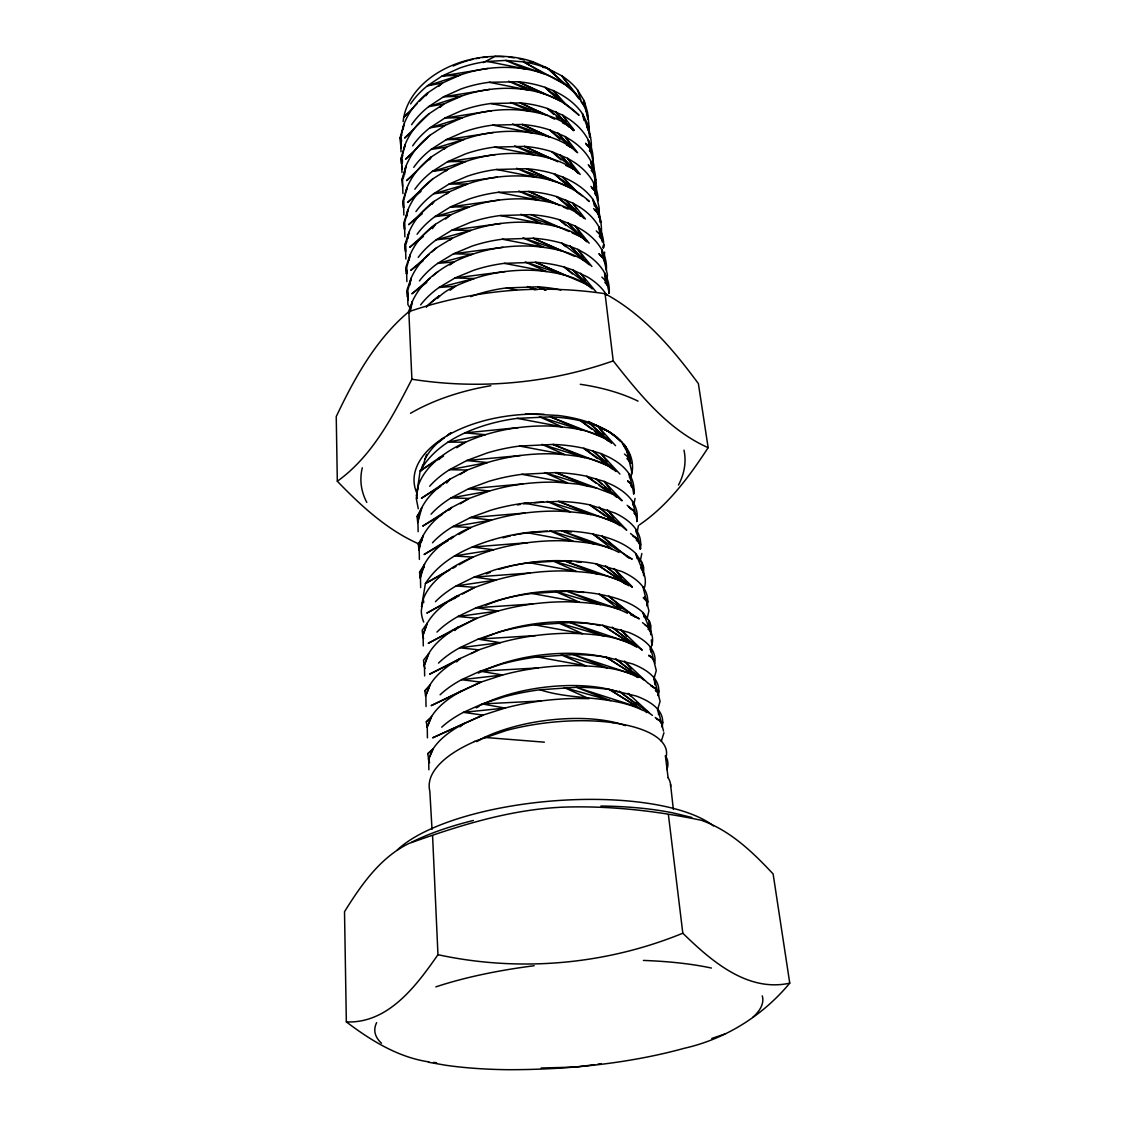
<?xml version="1.0" encoding="UTF-8"?>
<svg xmlns="http://www.w3.org/2000/svg" width="1126" height="1126" viewBox="0 0 1126 1126"><rect width="100%" height="100%" fill="white"/><g stroke="black" fill="none" stroke-linecap="round" stroke-linejoin="round"><path stroke-width="1.5" d="M407.162 270.522L406.528 273.97L406.528 268.284L410.047 255.025A100.242 66.955 -6.9 0 1 435.382 224.341L450.991 214.686L469.204 206.959A100.144 65.167 -8.2 0 1 499.043 200.09A100.059 62.943 -8.2 0 1 529.501 199.232C548.686 201.132 569.489 205.284 584.169 218.472M586.857 241.499C571.966 228.395 551.036 224.398 531.739 222.54A100.946 62.366 -8.1 0 0 501 223.469A101.03 64.618 -8.2 0 0 470.865 230.366L452.483 238.079L436.719 247.692A101.199 66.476 -6.9 0 0 423.826 259.064A101.129 66.434 -6.9 0 0 411.131 278.206L407.57 291.367L407.556 296.828A100.988 67.293 -4.8 0 0 408.245 300.079M598.638 217.234L598.765 210.463L592.839 199.274A98.806 61.93 -6.9 0 0 577.047 184.551A98.863 61.972 -6.9 0 0 562.536 176.951L554.386 173.995A98.891 63.675 -8.2 0 0 526.574 168.717L496.496 169.491A98.961 65.843 -8.3 0 0 467.009 176.346L449.035 184.087L433.623 193.785A99.116 67.63 -7 0 0 415.958 211.561M592.839 164.748L593.05 158.287A96.259 62.887 -4.8 0 0 588.349 140.173A96.245 63.422 -7 0 0 569.489 119.412L562.747 115.204L547.377 108.476A96.357 65.139 -8.4 0 0 520.268 102.916L490.978 103.508A96.428 67.18 -8.5 0 0 462.293 110.306L444.826 118.075L429.836 127.857A96.583 68.897 -7.1 0 0 412.665 145.831M595.485 184.143L595.654 179.301A97.089 62.394 -4.8 0 0 590.939 161.328A97.075 62.943 -6.9 0 0 571.952 140.75L565.153 136.57L549.671 129.926A97.188 64.675 -8.4 0 0 522.337 124.451L492.78 125.113A97.258 66.758 -8.4 0 0 463.842 131.925L446.206 139.68L431.075 149.434A97.413 68.489 -7.1 0 0 413.749 167.352M603.578 247.776L603.705 244.539A99.665 60.748 -4.8 0 0 598.99 227.044L599.891 235.447M606.351 270.31L606.478 267.059A100.552 60.128 -4.8 0 0 601.763 249.747A100.524 60.72 -6.8 0 0 582.269 230L575.259 226.016L559.27 219.697A100.65 62.577 -8.1 0 0 530.979 214.63L500.338 215.53A100.735 64.801 -8.2 0 0 470.302 222.427L451.976 230.14L436.269 239.768A100.89 66.645 -6.9 0 0 418.239 257.375M609.18 293.239L609.307 289.987A101.453 59.495 -4.8 0 0 604.592 272.858A101.439 60.086 -6.8 0 0 584.971 253.35L577.905 249.423L561.775 243.202A101.565 61.972 -8.1 0 0 533.245 238.233L502.323 239.219A101.636 64.238 -8.1 0 0 471.991 246.13L453.496 253.829L437.62 263.414A101.804 66.124 -6.9 0 0 419.421 280.923M576.385 151.855C562.324 138.456 541.902 133.867 523.041 131.798A97.469 64.506 -8.3 0 0 493.399 132.474A97.54 66.617 -8.4 0 0 464.362 139.3L446.67 147.056L431.497 156.796A97.695 68.362 -7.1 0 0 419.097 168.365A97.638 68.32 -7.1 0 0 406.908 187.929L403.516 201.413L403.868 215.024M578.933 173.657C564.675 160.328 544.125 155.881 525.152 153.868A98.314 64.013 -8.3 0 0 495.243 154.6A98.398 66.153 -8.3 0 0 465.953 161.44L448.092 169.181L432.778 178.907A98.483 67.884 -7 0 0 407.936 209.9L404.501 223.314L404.853 236.84M586.688 199.415L589.377 201.54C572.543 185.649 550.065 177.894 527.306 176.332A99.172 63.492 -8.2 0 0 497.129 177.134A99.257 65.674 -8.3 0 0 467.557 183.988L449.527 191.73L434.059 201.413A99.355 67.433 -7 0 0 408.991 232.266L405.501 245.595L405.853 259.036M406.528 268.284L406.866 281.627M592.839 162.946L593.05 158.287M593.698 169.97L593.923 165.325L588.349 140.173L588.912 145.282M407.57 291.367L407.908 304.625L409.709 307.314M595.415 183.918L595.654 179.301L595.021 182.75M596.217 192.602L596.527 186.452L590.939 161.328L591.305 164.72M633.656 494.201L633.91 489.331A109.306 53.035 -4.8 0 0 629.223 474.088A109.292 53.724 -6.6 0 0 608.504 456.945L600.974 453.553L583.704 448.289A109.433 55.878 -7.8 0 0 553.007 444.446L519.607 446.051A109.532 58.51 -7.8 0 0 486.77 453.088L466.699 460.576L449.471 469.739A109.715 60.649 -6.7 0 0 429.682 486.235M598.863 214.053L599.187 207.958L593.585 182.848A97.906 62.423 -6.9 0 0 574.471 162.454L567.617 158.33L552.007 151.757L561.015 159.906M636.992 521.31L637.26 516.44A110.376 52.035 -4.8 0 0 632.587 501.492A110.362 52.739 -6.6 0 0 611.714 484.715L604.127 481.407L586.702 476.284A110.517 54.935 -7.8 0 0 555.709 472.61L521.971 474.313A110.601 57.609 -7.8 0 0 488.783 481.365L468.5 488.811L451.09 497.903A110.784 59.791 -6.7 0 0 431.075 514.216M641.933 565.956L642.116 562.564L635.81 553.556A112.684 50.684 -6.6 0 0 602.086 536.187L592.881 534.034A112.727 52.894 -7.7 0 0 561.269 530.726L526.841 532.626A112.825 55.667 -7.8 0 0 492.949 539.692M417.732 522.492L417.056 516.468L421.87 507.573L417.732 522.492L419.351 513.583L421.87 507.573A110.01 60.325 -6.7 0 1 450.006 479.169L467.304 470.021L487.445 462.547A109.898 58.214 -7.8 0 1 520.395 455.509A109.785 55.568 -7.8 0 1 553.908 453.877C575.287 455.354 598.962 457.55 616.091 471.555M640.384 548.939L640.666 544.083A111.474 50.98 -4.8 0 0 636.007 529.445A111.46 51.697 -6.6 0 0 614.993 513.048L589.757 504.856A111.601 53.935 -7.8 0 0 558.454 501.366L524.378 503.167A111.699 56.666 -7.8 0 0 490.837 510.219L470.344 517.622L452.736 526.63A111.882 58.876 -6.6 0 0 432.497 542.788M603.522 247.537L603.705 244.539L603.029 247.973M604.268 258.065L604.634 252.083M647.394 605.872L647.689 601.031A113.712 48.714 -4.8 0 0 643.059 587.054A113.712 49.46 -6.6 0 0 621.749 571.501L596.062 563.816A113.853 51.782 -7.7 0 0 564.14 560.706L529.347 562.704A113.965 54.611 -7.7 0 0 495.102 569.784L474.145 577.089L456.143 585.928A114.148 56.919 -6.6 0 0 435.438 601.692M649.111 624.62L649.322 621.13L642.974 612.572A114.922 48.305 -6.6 0 0 625.268 601.622A114.979 48.334 -6.6 0 0 608.702 596.231L599.313 594.232A115.021 50.628 -7.7 0 0 567.082 591.333L531.922 593.444A115.119 53.513 -7.7 0 0 497.284 600.524L476.101 607.787L457.902 616.527A115.316 55.85 -6.6 0 0 436.958 632.08M607.139 279.178L607.421 274.744L601.763 249.747L602.48 256.432M609.11 292.929L609.307 289.987L608.617 293.393M653.967 676.416L653.756 679.64L656.275 670.533L650.392 647.07A116.048 46.996 -6.5 0 0 628.787 632.432L602.635 625.31A116.203 49.403 -7.7 0 0 570.08 622.622L534.54 624.846A116.316 52.345 -7.7 0 0 499.536 631.939L478.114 639.132L459.704 647.774A116.513 54.738 -6.6 0 0 438.507 663.101M654.797 663.538L655.008 660.315A116.048 46.222 -4.8 0 0 650.406 647.07L650.927 652.207M417.887 519.635L418.14 531.711M658.428 696.135L658.78 690.871A117.259 44.885 -4.8 0 0 654.192 678.021A117.259 45.673 -6.5 0 0 632.418 663.876L606.027 657.077A117.414 48.122 -7.7 0 0 573.148 654.6L537.229 656.951A117.526 51.12 -7.7 0 0 501.83 664.03L480.155 671.18L461.533 679.71A117.723 53.555 -6.6 0 0 440.097 694.798M596.794 488.135L577.948 484.081L556.624 482.238A110.869 54.597 -7.8 0 0 522.774 483.969A110.967 57.299 -7.8 0 0 489.472 491.02L469.12 498.452L451.639 507.516A111.094 59.453 -6.7 0 0 423.179 535.61L419.139 547.518L419.393 559.411M420.364 545.209L418.971 550.023L419.139 547.518M662.271 727.326L662.637 722.076A118.497 43.478 -4.8 0 0 658.063 709.633A118.483 44.28 -6.5 0 0 636.12 696.009L609.504 689.534A118.652 46.785 -7.6 0 0 576.273 687.296L539.973 689.759C573.444 700.836 611.502 694.629 643.298 710.576M453.299 536.455A112.192 58.524 -6.6 0 0 424.516 564.21L420.434 575.949L420.66 587.673M628.632 585.675C610.236 573.373 586.702 572.022 565.125 570.952A114.247 51.402 -7.7 0 0 530.205 572.993A114.345 54.245 -7.7 0 0 495.834 580.073L474.806 587.364L456.734 596.175A114.472 56.525 -6.6 0 0 427.275 623.199L423.08 634.585L423.292 645.916M627.478 613.248C609.293 603.817 588.194 602.551 568.081 601.805A115.415 50.22 -7.7 0 0 532.795 603.958A115.528 53.119 -7.7 0 0 498.044 611.038L476.777 618.273L458.507 626.985A115.654 55.455 -6.6 0 0 428.696 653.629L424.446 664.804L424.643 675.924M634.374 645.831C615.387 635.219 592.487 634.051 571.107 633.319A116.597 48.981 -7.7 0 0 535.441 635.585A116.724 51.937 -7.7 0 0 500.296 642.679L478.789 649.857L460.309 658.457A116.851 54.315 -6.6 0 0 430.16 684.678L425.839 695.657L426.022 706.551M638.062 677.402C618.737 667.113 595.738 666.156 574.19 665.536A117.822 47.672 -7.7 0 0 538.144 667.929A117.934 50.698 -7.7 0 0 502.604 675.009L480.858 682.131L462.167 690.632A118.146 53.147 -6.6 0 0 446.825 700.4A118.075 53.119 -6.6 0 0 431.638 716.403L427.261 727.157L427.43 737.826M420.237 578.088L419.562 572.233L424.516 564.21L420.237 578.088L420.434 575.949M640.314 708.62L609.504 689.534L637.443 706.973L576.273 687.296L610.686 700.625L564.267 687.592L589.053 698.683L577.342 698.472A119.074 46.307 -7.6 0 0 540.902 700.991A119.187 49.389 -7.7 0 0 504.969 708.071L482.97 715.123L464.053 723.511A119.314 51.852 -6.6 0 0 433.158 748.818L428.71 759.332L428.865 769.762M631.193 476.974L631.728 471.639L625.943 447.233A108.251 54.667 -6.6 0 0 623.311 443.616M633.502 493.272L633.91 489.331M635.036 498.41L633.671 506.236M636.683 521.605L637.26 516.44M638.4 525.687L637.006 533.372M640.061 549.136L640.666 544.083M641.834 553.513L640.117 561.874M647.042 605.872L647.689 601.031L646.803 604.395M422.166 468.374L426.571 454.44M417.366 498.466L416.507 495.482L420.153 470.935C433.848 446.839 459.239 433.397 484.785 425.389A108.476 59.368 -7.9 0 1 517.284 418.365L550.361 416.859A108.392 56.793 -7.8 0 1 580.777 420.857L597.892 426.261L605.394 429.724M401.518 139.737L400.715 144.888A95.034 70.206 -4.8 0 0 401.377 148.28M403.122 129.42L403.938 124.268A95.161 69.46 -7.2 0 1 427.824 92.782L442.574 82.972L459.788 75.203A95.077 67.841 -8.6 0 1 488.051 68.447A95.006 65.829 -8.5 0 1 516.918 67.94C548.39 70.474 586.547 88.658 588.842 124.142A94.908 63.647 -4.8 0 1 588.574 130.419M643.593 575.724L643.678 567.363L642.116 562.564L643.227 572.951M401.912 163.791L402.461 160.399M404.361 148.519L404.91 145.127A95.977 69.108 -7.1 0 1 416.859 125.394A96.034 69.136 -7.2 0 1 429.034 113.754L443.911 103.958L461.294 96.189A95.893 67.461 -8.5 0 1 489.796 89.404A95.809 65.407 -8.5 0 1 518.917 88.841C541.282 90.629 563.07 99.116 579.045 115.274L545.125 87.406A95.541 65.561 -8.5 0 0 518.241 81.748L489.205 82.297A95.611 67.588 -8.6 0 0 460.787 89.067L443.461 96.85L428.626 106.646A95.752 69.263 -7.2 0 0 411.609 124.69M404.515 174.713L405.909 166.338A96.794 68.728 -7.1 0 1 417.957 146.69A96.85 68.756 -7.1 0 1 430.259 135.078L445.277 125.31L462.814 117.554A96.709 67.053 -8.5 0 1 491.583 110.742A96.625 64.97 -8.4 0 1 520.958 110.137C539.72 112.234 560.016 116.963 573.88 130.433M658.048 695.347L658.78 690.871M650.744 633.783L650.884 625.69L649.322 621.13L650.772 634.811M406.345 191.237L406.908 187.929L402.883 200.963L403.544 207.761L403.516 201.413M416.507 495.482L418.098 486.165A108.898 61.156 -6.7 0 1 434.383 462.139C448.88 449.007 466.938 440.519 485.447 434.664A108.828 59.073 -7.9 0 1 518.059 427.641A108.729 56.483 -7.8 0 1 551.247 426.092C571.994 427.556 594.767 430.005 611.587 443.18M406.796 216.417L407.936 209.9L403.868 222.695L404.515 229.451L404.501 223.314M423.08 634.585L422.841 635.937A114.275 57.693 -4.8 0 0 423.587 638.709M661.863 726.411L662.637 722.076L661.666 725.313M407.823 238.684L408.991 232.266L404.853 244.806L405.515 251.506L405.501 245.595M663.946 732.745L661.286 741.302M409.09 260.19L410.047 255.025L405.867 267.312L406.528 273.97M408.203 293.436L407.556 296.828L406.894 290.212L411.131 278.206L409.836 284.977M410.258 311.789L412.243 301.824L408.485 312.071M408.963 313.239L412.243 301.824M421.307 470.865L422.63 465.094M418.098 486.165L416.254 498.452L418.281 508.741M424.446 664.804L424.178 665.747A115.443 56.652 -4.8 0 0 424.924 668.464M401.56 141.257L400.645 137.963L400.715 144.888L400.054 137.977L403.938 124.268L400.645 137.963L401.025 151.785M401.475 163.777L400.983 158.625L404.91 145.127L401.588 158.752L401.954 172.503M421.307 542.014L423.179 535.61L418.309 544.069L418.971 550.023M402.587 186.437L401.926 179.611L405.909 166.338L402.545 179.893L402.911 193.588M643.565 590.066L644.691 586.815A112.896 49.474 -4.8 0 0 643.312 572.261L635.81 553.556L637.147 558.552M647.098 618.836L648.914 610.841L643.045 587.054M650.096 649.73L651.87 645.071A115.204 47.053 -4.8 0 0 650.575 631.236L642.974 612.572L644.311 617.456M430.146 684.678L424.896 690.717L425.558 696.164L429.583 686.114M657.471 710.154L660.075 701.315L654.192 678.021L654.882 684.791M426.951 727.213L431.638 716.403L426.29 721.879L427.261 727.157M639.343 524.913C668.225 505.264 689.267 476.551 708.141 447.669L698.387 383.628C672.701 348.793 643.706 314.59 605.056 293.717C539.354 283.893 471.681 290.198 408.837 311.677L411.891 379.223C392.622 416.578 372.326 456.171 337.321 481.252C361.221 505.996 387.231 530.065 419.097 544.041M400.054 137.977L401.855 135.064M426.036 95.71L427.824 92.782L419.351 101.382M400.983 158.625L402.798 155.726M439.182 459.464L440.998 456.579L420.153 470.935L434.791 461.66M401.926 179.611L403.812 176.641M429.597 159.737L431.497 156.796L406.57 180.61L413.256 175.023M404.853 244.806L406.81 241.907M432.117 204.313L434.059 201.413L408.625 224.679L422.264 213.701M432.426 228.634L435.382 224.341L409.695 247.312L423.46 236.432M432.581 835.802L437.958 954.693C416.479 985.546 388.357 1023.703 346.344 1021.915L344.514 911.708C361.024 885.219 379.941 857.759 408.724 843.543C458.718 825.682 510.303 809.298 563.873 807.117C609.898 805.639 656.303 810.833 701.188 820.249C730.042 830.284 752.689 852.072 773.126 873.973L789.762 983.153C762.654 1015.736 725.637 1039.016 684.115 1048.32A194.643 52.542 -4.8 0 1 620.201 1061.734C583.001 1067.335 545.35 1069.742 507.756 1069.7A194.643 52.542 -4.8 0 1 445.291 1065.182L428.401 1062.226M437.451 298.489C446.994 288.214 461.477 283.597 474.299 278.516A102.874 63.45 -8.1 0 1 505.025 271.577A102.79 61.114 -8 0 1 536.328 270.507C555.864 272.253 577.047 275.926 592.389 288.833L572.768 269.916L564.337 267.129A102.48 61.339 -8 0 0 535.554 262.302L504.335 263.343A102.565 63.647 -8.1 0 0 473.722 270.268L455.031 277.953L439.013 287.496A102.719 65.561 -6.9 0 0 420.617 304.907M417.056 516.468L419.336 513.892M446.614 483.026L450.02 479.155L421.434 498.241L440.674 486.418M418.309 544.069L421.757 540.297M449.344 510.036L451.639 507.516L422.729 526.095L442.18 514.498M419.562 572.233L424.389 567.124M450.893 539.016C462.251 529.234 477.565 524.983 491.555 520.085A112.079 56.328 -7.8 0 1 525.195 513.02A111.967 53.584 -7.7 0 1 559.397 511.19C580.087 512.274 602.368 514.315 620.088 525.772M416.93 103.831L403.615 117.329L408.808 112.741M429.034 113.754L404.586 138.062L409.822 133.515M454.271 598.61L456.734 596.175L426.81 613.093L446.938 602.311M430.259 135.078L405.571 159.146L412.186 153.516M454.763 630.546L458.507 626.985L428.218 643.298L450.977 631.573M432.778 178.907L407.598 202.455L421.096 191.364M424.896 690.717L428.682 687.254M456.523 661.919L460.309 658.457L429.653 674.15L458.831 659.723M428.71 759.332L427.725 753.716L433.158 748.818L428.373 758.924A119.089 53.161 -4.8 0 0 429.625 762.738M438.676 86.406L442.574 82.972L427.43 85.801A94.95 69.615 -7.2 0 0 410.582 103.902M408.837 311.677C375.746 339.475 354.507 378.111 336.238 416.564L337.321 481.252M428.936 254.49L410.765 270.353L417.718 264.976M431.525 252.224L436.719 247.692M426.29 721.879L430.132 718.543M439.985 107.364L443.911 103.958L428.626 106.646L461.294 96.189L443.461 96.85L489.796 89.404M430.216 278.178L411.863 293.816L426.824 282.485M432.848 275.954C444.179 265.75 458.324 259.276 472.568 254.209A101.945 64.055 -8.1 0 1 502.998 247.298A101.861 61.761 -8.1 0 1 534.005 246.298C553.429 248.1 574.485 251.928 589.602 264.948M443.996 149.294L446.67 147.056L431.075 149.434L464.362 139.3L446.206 139.68L493.399 132.474M426.233 306.722L439.478 295.716A103.043 65.364 -6.8 0 0 426.318 306.976M424.966 459.295A100.2 56.173 -6.2 0 1 437.901 442.673L444.066 437.535M427.725 753.716L431.751 750.352M460.013 726.861L464.053 723.511L432.637 737.826L482.97 715.123L463.405 712.35A118.962 52.317 -6.6 0 0 441.716 727.185M445.389 171.405L448.092 169.181L432.342 171.405A98.258 68.067 -7 0 0 414.847 189.252M446.797 193.925L449.527 191.73L433.623 193.785L467.557 183.988L449.035 184.087L497.129 177.134M445.488 219.035L450.991 214.686L434.932 216.572A100.003 67.152 -7 0 0 417.084 234.264M420.505 262.822L423.277 260.669M449.71 240.232L452.483 238.079L436.269 239.768L470.865 230.366L451.976 230.14L501 223.469M619.047 552.486C601.777 543.168 581.495 541.69 562.226 540.761A113.093 52.514 -7.7 0 0 527.686 542.69A113.205 55.315 -7.7 0 0 493.667 549.755C474.595 555.498 455.805 563.507 440.35 576.329A113.276 57.553 -6.6 0 0 423.263 599.173L421.293 610.771A113.444 58.341 -4.8 0 0 423.714 622.073M449.936 264.99L454.003 261.908L437.62 263.414L472.568 254.209L453.496 253.829L502.998 247.298M437.887 442.659L444.474 437.69M447.121 435.706L451.062 432.722L448.261 434.65M450.062 290.255L455.566 286.187L439.013 287.496L474.299 278.516L455.031 277.953L505.025 271.577M437.718 459.802L443.574 456.086M456.748 447.74L465.531 442.166L447.895 442.138L485.447 434.664L464.939 432.905L518.059 427.641M453.314 536.455L424.066 554.513L448.275 540.55M459.901 474.581L467.304 470.021L449.471 469.739L487.445 462.547L466.699 460.576L520.395 455.509M460.14 503.801L469.12 498.452L451.09 497.903L489.472 491.02L468.5 488.811L522.774 483.969M458.873 534.456L470.978 527.475L452.736 526.63L491.555 520.085L470.344 517.622L525.195 513.02M447.247 570.995L425.417 583.507L421.518 606.731L423.277 599.173L423.77 602.537M449.907 569.883L425.417 583.507C440.548 559.763 466.952 547.503 492.949 539.692M452.976 568.18L456.03 566.477M459.098 564.773L472.864 557.103L454.425 555.977L493.667 549.755L472.23 547.053L527.686 542.69M450.034 600.651L459.324 595.668M462.42 594.007L474.806 587.364L456.143 585.928L495.834 580.073L474.145 577.089L530.205 572.993M483.223 62.634L495.215 56.3A85.914 60.466 -7.3 0 1 533.119 61.817L546.096 67.476A84.154 58.299 -6.3 0 1 550.459 70.023M454.017 630.011L476.777 618.273L457.902 616.527L498.044 611.038L476.101 607.787L532.795 603.958M471.118 653.657L478.789 649.857L459.704 647.774L500.296 642.679L478.114 639.132L535.441 635.585M462.167 690.632L431.131 705.65L480.858 682.131L461.533 679.71L502.604 675.009L480.155 671.18L538.144 667.929M474.412 741.415L506.559 730.408A120.032 48.488 -7.6 0 1 542.774 723.314A119.905 45.364 -7.6 0 1 613.065 722.709M724.806 1034.006L711.773 1038.453M789.762 983.153C747.354 992.527 710.886 960.577 682.82 933.215C605.619 964.785 519.466 972.343 437.958 954.693M470.612 296.659L475.482 294.885A103.508 63.028 -8.1 0 1 506.39 287.932L537.89 286.82A103.423 60.677 -8 0 1 560.903 290.001M708.141 447.669C668.07 429.822 639.737 394.48 613.22 360.883C548.897 383.516 479.254 389.877 411.891 379.223M488.051 68.433L442.124 75.991L427.43 85.801L459.788 75.203L442.124 75.991L459.295 68.207A94.809 67.968 -8.6 0 1 487.459 61.466L505.715 60.41L523.689 61.902A94.781 65.941 -8.5 0 1 547.982 68.672L561.733 75.808A94.668 64.365 -7.1 0 1 577.497 89.855L584.098 100.622L587.533 112.206A94.387 66.969 -4.8 0 1 588.068 119.117M445.277 125.31L429.836 127.857L462.814 117.554L444.826 118.075L491.583 110.742M594.556 1064.717L575.302 1067.082L541.156 1068.011M597.751 1064.225L600.946 1063.746M495.243 154.6L447.599 161.68L432.342 171.405L465.953 161.44L447.599 161.68L465.418 153.938A98.103 66.307 -8.4 0 1 494.624 147.098L524.435 146.394A98.032 64.196 -8.3 0 1 552.007 151.757M499.043 200.076L450.499 206.903L434.932 216.572L469.204 206.959L450.499 206.903L468.641 199.175A99.848 65.336 -8.2 0 1 498.396 192.307L528.756 191.462A99.764 63.14 -8.2 0 1 556.807 196.642L572.67 203.046L579.651 207.057M526.222 62.704L533.119 61.817M495.215 56.3L487.178 56.779A87.631 62.859 -7.4 0 0 436.48 73.57A89.376 65.097 -6.4 0 0 404.713 113.191A91.122 66.701 -4.9 0 0 403.136 121.608M540.902 700.977L482.252 703.919L463.405 712.35L504.969 708.071L482.252 703.919L504.166 696.853A118.765 49.84 -7.7 0 1 539.973 689.759M542.633 67.363L546.096 67.476M525.49 413.791L558.017 415.466A109.518 58.819 -4.8 0 1 631.756 474.004M484.391 737.403L544.351 742.175M433.482 1062.395L436.564 1062.733M428.865 1061.888C398.027 1057.314 370.806 1040.396 346.344 1021.915M537.229 656.951L585.773 665.818L561.255 654.853L607.195 667.929L573.148 654.6L633.713 674.615L606.027 657.077L638.034 677.472M531.922 593.444L579.426 602.199L555.442 591.488L600.425 604.634L567.082 591.333L618.554 609.039L599.313 594.232L639.371 618.85L630.447 614.641M534.54 624.846L582.564 633.656L558.313 622.819L603.775 635.937L570.08 622.622L630.039 642.932L602.635 625.31L630.039 643.256M526.841 532.626L573.359 541.268L549.868 530.782L593.937 543.999L561.269 530.726L611.742 548.756L592.881 534.034L632.221 559.186L626.366 556.202M529.347 562.704L576.357 571.417L552.627 560.804L597.146 573.993L564.14 560.706L622.945 581.565L596.062 563.816L625.831 584.31M521.971 474.313L567.532 482.857L544.52 472.582L587.73 485.841L555.695 472.61L612.84 494.187L616.766 497.312M524.378 503.167L570.403 511.767L547.166 501.38L590.798 514.624L558.454 501.366L616.147 522.717L589.757 504.856L605.098 515.905M517.284 418.365L561.93 426.81L539.396 416.747L581.762 430.033L550.361 416.859L606.45 438.83L580.777 420.857L591.657 429.175M519.607 446.051L564.703 454.552L541.93 444.376L584.704 457.663L553.007 444.446L609.616 466.234L583.704 448.289L597.427 458.578M506.39 287.932L516.595 289.903M500.338 215.53L541.662 223.581L520.817 214.264L560.115 227.565M502.323 239.219L544.027 247.312L522.985 237.896L562.634 251.211L533.245 238.248L574.739 256.404M504.335 263.343L546.448 271.479L525.195 261.992L565.21 275.307L535.54 262.302L588.687 285.23L564.337 267.129L572.36 273.914M496.496 169.491L537.06 177.444L516.595 168.295L555.188 181.582L526.574 168.717L570.966 188.042L554.386 173.995L582.649 196.234M498.396 192.293L539.34 200.301L518.678 191.068L557.623 204.355L528.756 191.462L560.143 205.565M490.978 103.508L530.459 111.319L510.542 102.424L548.137 115.654L520.268 102.916L542.169 113.247M492.78 125.113L532.626 132.967L512.527 123.987L550.445 137.231L522.337 124.451L549.15 136.964M494.624 147.098L534.822 154.994L514.54 145.93L552.796 159.202L524.435 146.394L557.849 161.792M487.459 61.451L526.264 69.179L505.715 60.41L543.647 73.626L523.689 61.902L565.505 84.731L547.996 68.644L576.568 94.626L561.733 75.808L579.045 98.975M489.205 82.297L528.347 90.052L508.6 81.241L545.871 94.457L518.241 81.762L561.156 101.227L545.125 87.406L553.007 90.502A95.527 63.971 -7.1 0 1 582.466 113.726L588.279 125.296L590.503 137.639M691.8 817.462L672.743 812.845A186.156 63.394 -4.8 0 0 600.918 806.047M537.144 289.734L527.447 286.539L535.103 289.959M545.772 290.17L537.89 286.82L545.772 290.255M582.719 259.895L585.914 261.302L561.775 243.202L565.759 246.608M530.979 214.644L568.954 231.492M572.121 232.885L583.198 237.797L559.27 219.697L565.857 225.425M563.267 206.987L567.983 209.098M575.822 212.617L580.537 214.742L556.807 196.642L571.178 209.309M565.801 165.452L575.344 169.857L552.007 151.757M566.505 145.057L572.81 147.999L549.671 129.926L559.889 139.286M549.995 116.949L554.696 119.159M562.507 122.847L570.333 126.548L547.377 108.476L553.71 114.345M620.215 440.28L609.504 432.018L594.261 424.389L605.028 430.132M599.313 594.232L612.178 602.889M616.471 605.76L620.764 608.645M645.071 624.972L647.929 626.886L650.575 631.236L647.957 629.04M612.84 494.187L586.702 476.284L596.386 483.406M592.881 534.034L604.127 541.944M607.885 517.904L612.065 520.916M632.981 535.976L637.161 538.988L639.793 543.661L636.19 539.903M652.447 715.404L619.145 691.237L635.754 704.074M655.219 717.417L659.372 720.443L662.046 724.384M599.145 485.433L607.449 491.527M629.575 507.798L633.727 510.852L636.345 515.638L633.952 513.09M644.48 680.4L615.584 658.879L638.921 677.416M648.604 683.482L655.487 688.605L658.133 692.687L655.388 690.505M601.537 461.66L604.282 463.715M627.604 481.21L630.349 483.265L632.953 488.149L630.588 485.587M642.116 650.138L612.108 627.224L636.612 647.211M648.942 655.346L651.658 657.429L654.319 661.638M594.387 431.258L598.469 434.369M633.22 535.934L637.161 538.988L630.56 533.485M644.058 710.492L646.817 712.631M635.754 617.372L608.687 596.231L623.086 608.265M642.51 622.664L647.929 626.886M628.505 506.686L633.727 510.852L627.168 505.293M632.193 587.336L605.352 565.899L620.933 579.228M628.702 557.919L602.072 536.187L616.246 548.587M627.759 481.14L630.349 483.265L627.745 481.013M626.605 530.191L598.877 507.094L615.5 521.943M624.466 454.045L627.041 456.227L629.631 461.196L627.14 458.831M621.932 500.831L595.738 478.592L602.086 484.377M616.049 470.893L592.656 450.667L607.773 464.714M600.088 255.194L602.72 257.488L605.239 263.062M611.573 442.602L589.644 423.292L600.89 433.96M554.386 173.995L566.054 184.425M594.584 209.9C601.397 215.671 601.565 225.904 601.495 234.152M591.896 187.859L594.472 190.181L596.977 195.938L594.669 193.362M604.62 486.699L609.701 491.33M649.463 712.913L628.083 693.405L630.405 695.938M589.278 166.198L591.826 168.534L594.317 174.333L591.192 170.293M556.258 116.696L558.792 119.046M586.688 144.916L589.222 147.267L591.699 153.108L589.433 150.504M610.292 467.065L612.811 469.401M648.154 683.341L624.437 661.159L631.334 668.928M655.642 690.351L658.133 692.687M545.125 87.406L555.188 96.85M604.648 437.507L608.392 441.068M641.933 649.772L620.876 629.589L626.577 636.204M588.462 263.977L570.136 246.031L578.44 254.828M601.875 277.095L605.563 280.74L608.096 286.257L604.859 282.316M586.956 241.837L567.546 222.582L580.509 236.488M613.98 434.96L620.539 441.533M632.263 586.787L613.966 568.461L621.608 577.737M643.242 597.779L646.901 601.453L644.269 596.991M580.664 215.291L565.013 199.555L580.214 216.108M579.257 193.982L562.521 176.951L572.979 188.478M593.585 208.577L597.174 212.223M596.287 230.914L599.919 234.658L602.438 240.288L599.243 236.305M577.877 173.08L560.086 154.755L572.768 168.914M592.107 187.746L594.472 190.181L590.883 186.381M570.629 146.45L557.68 132.967L570.277 147.182M589.475 166.085L591.826 168.534L588.265 164.692M626.577 529.882L607.336 509.825L613.811 518.016M587.11 284.906L572.768 269.916L587.744 277.109A102.353 59.425 -6.8 0 1 606.675 295.068M573.486 130.686L555.329 111.544L568.968 127.125M585.59 143.438L589.222 147.267L585.675 143.382M567.434 105.872L553.007 90.502L564.295 103.55M622.016 500.423L604.127 481.407L610.559 489.711M619.933 474.06L600.974 453.553L607.167 461.716M636.19 702.286L638.498 704.82M615.528 445.671L597.892 426.261L604.043 434.509M627.281 458.606L629.631 461.196M595.809 291.564L580.608 273.252L585.534 280.529M591.924 266.524L577.905 249.423L583.62 257.953M589.18 243.216L575.259 226.016L580.946 234.616M585.421 219.007L572.67 203.046L576.428 208.817M580.2 174.446L567.617 158.33L573.19 167.084M594.88 193.25L596.977 195.938M577.652 152.756L565.153 136.57L569.77 143.917M574.119 130.095L562.747 115.204L566.406 121.101M589.63 150.405L591.699 153.108M581.086 101.706L584.141 105.802M623.438 444.939L625.859 448.472M624.24 444.784L626.577 448.289M621.369 441.378L629.335 455.833M640.68 567.687L643.312 572.261M586.66 126.351L589.137 132.249A95.668 63.169 -4.8 0 1 591.08 150.8L590.517 145.704M599.679 217.909L592.839 199.274L594.429 205.931M589.137 132.249L582.466 113.712L584.028 120.454M627.126 449.907L630.898 463.448M577.497 89.855L580.735 99.651M402.503 162.003L401.588 158.752L401.63 163.805M663.524 731.084L658.048 709.633L658.569 714.63M640.666 548.7L635.993 529.445L636.359 532.851M637.232 520.845L632.573 501.492L632.939 504.941M633.868 493.54L629.223 474.088L629.589 477.565M609.138 292.816L604.592 272.858L605.535 281.584M598.99 227.044L602.368 242.076M587.828 119.103L584.098 100.622L584.422 105.717M673.348 809.383L670.533 784.203M668.07 777.559L665.382 755.673A120.116 41.465 -4.8 0 1 666.874 769.565M605.056 293.717L613.22 360.883M668.436 814.942L682.82 933.215M600.059 222.315L598.765 210.463L600.974 222.413M600.805 229.099L601.354 234.18M588.279 125.296L589.588 137.203M594.303 189.618L593.585 182.848A97.934 61.874 -4.8 0 1 598.286 200.667M651.321 639.934L651.87 645.071M432.018 829.398L429.836 791.311A120.299 51.838 -4.8 0 1 431.357 775.87A120.158 50.797 -6.7 0 1 474.693 741.541M397.154 850.116A170.927 59.171 -4.8 0 1 554.527 800.797A170.927 59.171 -4.8 0 1 713.49 825.907M453.229 66.026A78.257 55.948 -4.8 0 1 467.937 60.593M469.641 60.128A78.257 55.948 -4.8 0 1 472.765 59.34M475.946 58.651A78.257 55.948 -4.8 0 1 479.183 58.059M482.421 57.553A78.257 55.948 -4.8 0 1 487.305 56.99M495.651 56.539A78.257 55.948 -4.8 0 1 503.969 56.722M509.093 57.159A78.257 55.948 -4.8 0 1 514.146 57.848M519.086 58.777A78.257 55.948 -4.8 0 1 524.308 60.044M551.839 70.924A84.154 58.299 -6.3 0 1 554.499 72.796M402.306 168.872A95.837 69.854 -4.8 0 1 401.644 165.494M412.243 301.824A102.044 65.899 -6.9 0 1 425.051 282.795A102.114 65.941 -6.9 0 1 438.084 271.479M579.623 207.071A99.637 61.311 -6.8 0 1 598.976 227.058M628.533 452.23A108.265 53.992 -4.8 0 1 630.11 457.438M605.366 429.738A108.251 54.667 -6.6 0 1 611.995 433.623M613.206 434.453A108.251 54.667 -6.6 0 1 617.667 437.887M411.637 842.22A186.156 63.394 -4.8 0 1 473.356 820.474M666.156 756.728A119.68 41.972 -4.8 0 0 662.004 741.935A119.75 42.816 -6.5 0 0 639.92 728.86A119.849 42.872 -6.6 0 0 612.938 722.779M667.971 777.573A120.961 40.494 -4.7 0 1 670.617 786.483M523.506 503.913A92.656 44.927 -8.3 0 1 528.094 503.322M534.231 502.689A92.656 44.927 -8.3 0 1 543.464 502.14M517.411 504.927A92.74 47.658 -8.4 0 1 520.451 504.406M547.503 531.12A93.571 44.069 -8.3 0 0 525.8 533.02A93.669 46.856 -8.4 0 0 518.101 534.315M564.168 531.388A93.571 44.069 -8.3 0 1 571.375 532.021M502.886 537.848A93.669 46.856 -8.4 0 1 510.43 535.92M513.484 535.244A93.669 46.856 -8.4 0 1 516.553 534.611M528.136 562.733A94.514 43.154 -8.3 0 1 571.304 561.255M575.949 561.719A94.514 43.154 -8.3 0 1 581.129 562.409M486.291 573.908A94.612 45.997 -8.3 0 1 490.401 572.304M499.015 569.348A94.612 45.997 -8.3 0 1 511.077 566.026M512.611 565.66A94.612 45.997 -8.3 0 1 528.136 562.761M584.07 592.487A95.471 42.211 -8.3 0 0 530.529 593.078A95.569 45.096 -8.3 0 0 485.545 605.38M595.33 624.578A96.357 38.819 -6.9 0 1 600.003 625.592M593.754 624.254A96.456 41.212 -8.3 0 0 532.964 624.071A96.554 44.153 -8.3 0 0 495.876 633.15M480.999 639.244A96.554 44.153 -8.3 0 1 487.516 636.359M488.867 635.81A96.554 44.153 -8.3 0 1 494.441 633.671M609.18 658.33A97.357 37.721 -6.9 0 0 596.864 655.585A97.455 40.156 -8.2 0 0 535.455 655.74A97.554 43.154 -8.3 0 0 484.236 670.294M478.339 673.123A97.554 43.154 -8.3 0 1 482.955 670.885M618.104 691.843A98.384 36.567 -6.9 0 0 600.088 687.578A98.483 39.044 -8.2 0 0 538.003 688.113A98.581 42.112 -8.2 0 0 480.267 705.411M476.256 707.888A98.694 44.21 -7.2 0 1 479.183 706.34M625.465 725.623A99.426 35.356 -6.9 0 0 603.381 720.274A99.524 37.876 -8.2 0 0 540.607 721.203A99.623 41 -8.2 0 0 480.746 739.163M476.748 741.626A99.735 43.182 -7.1 0 1 481.14 739.318M762.274 995.877A194.643 52.542 -4.8 0 1 752.83 1017.271M381.489 1043.225A194.643 52.542 -4.8 0 1 376.633 1022.633M435.846 986.883A194.643 52.542 -4.8 0 1 534.16 965.742M643.41 960.436A194.643 52.542 -4.8 0 1 711.393 968.05M416.972 493.371A109.518 58.819 -4.8 0 1 544.238 414.326M588.546 421.518A94.373 49.009 -6 0 1 593.261 423.981M604.535 429.287A108.068 58.088 -4.8 0 1 617.203 438.239M628.407 451.92A108.209 53.964 -4.8 0 1 630.433 459.45M683.989 450.175A162.468 87.392 -4.8 0 1 678.485 485.025M366.809 502.407A162.468 87.392 -4.8 0 1 362.29 467.811M410.497 413.298A162.468 87.392 -4.8 0 1 490.837 385.711M580.284 384.304A162.468 87.392 -4.8 0 1 638.048 401.123M427.275 623.199L422.841 635.937L422.18 630.279L427.275 623.199M428.696 653.629L424.178 665.747L423.517 660.188L428.696 653.629M659.372 720.443L656.458 718.641L659.372 720.443M655.487 688.605L651.124 685.818L655.487 688.605M651.658 657.429L648.787 655.529L651.658 657.429M602.72 257.488L599.074 253.885L602.72 257.488"/></g></svg>
